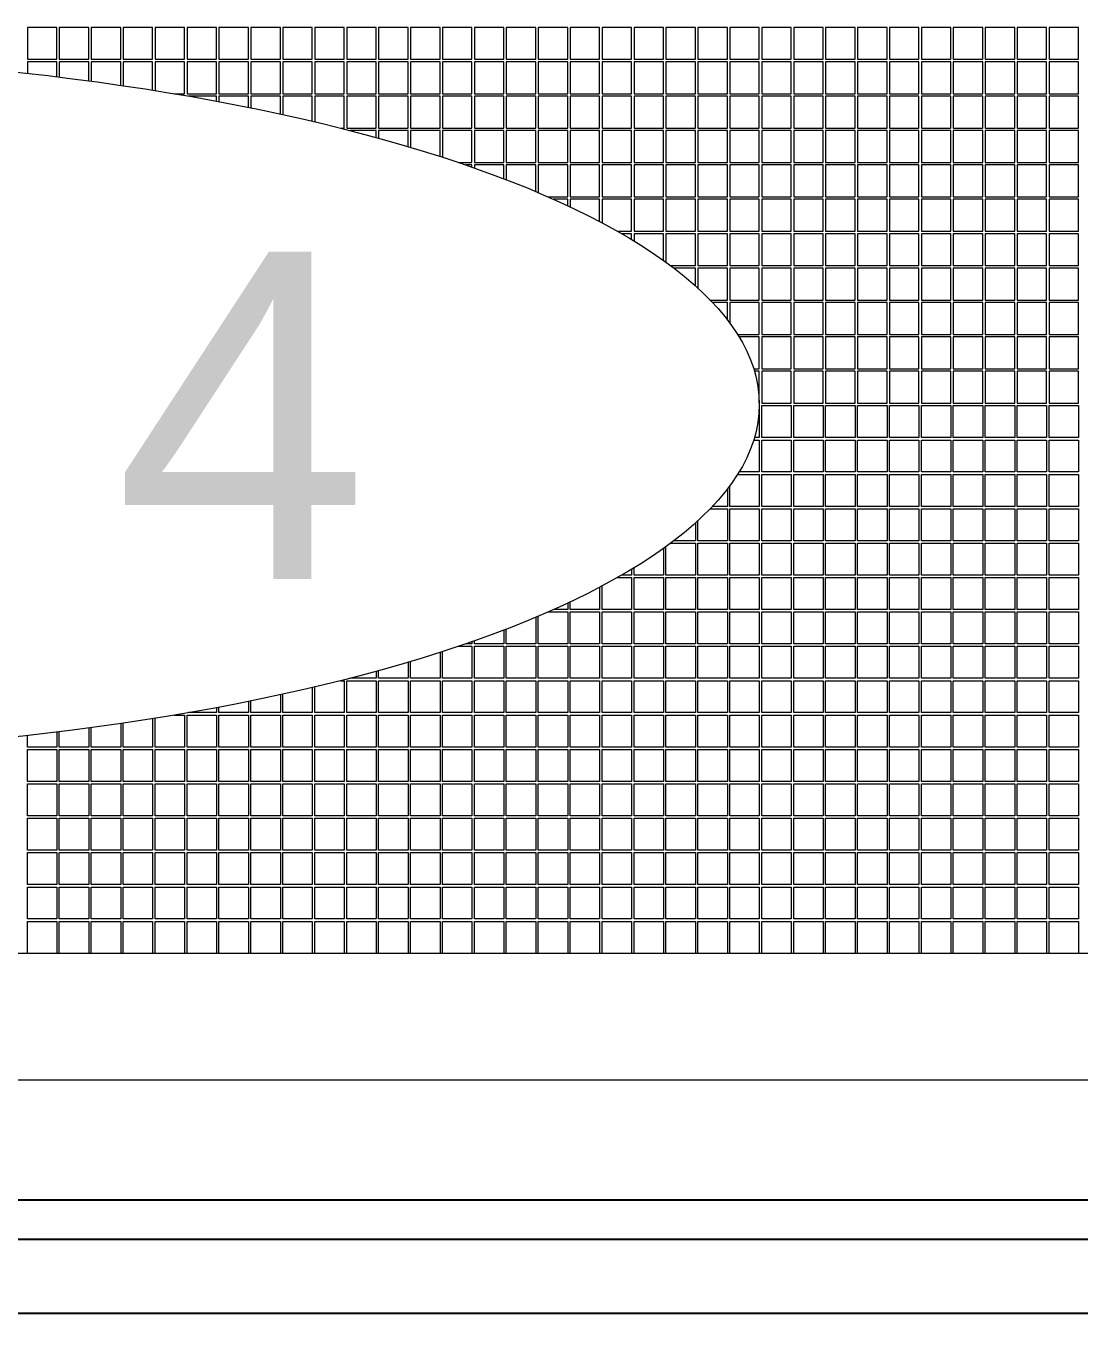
# Model space of a CAD drawing. Extents: x 365 to 1637, y -92 to 444.
# Drawn here: x 1138.94 to 1160.39, y 11.66 to 38.3 of the extents above; entities that cross this region are included whole.
import ezdxf

# ---------------------------------------------------------------- set-up
doc = ezdxf.new("R2010")
doc.units = 0
for name, color, linetype, lineweight in [('-Dim_mm', 5, 'CONTINUOUS', 13), ('-Text', 7, 'CONTINUOUS', 9), ('AA Detail', 6, 'CONTINUOUS', 20), ('ACTIVE_AREA', 6, 'CONTINUOUS', 0), ('BEZEL', 7, 'CONTINUOUS', 18), ('VIEW_AREA', 44, 'CONTINUOUS', 20)]:
    doc.layers.add(name, color=color, linetype=linetype, lineweight=lineweight)
doc.layers.add('BZL', color=7, linetype='CONTINUOUS')
doc.layers.add('PCB', color=94, linetype='CONTINUOUS')
doc.styles.add('STYLE1', font='arial.ttf')
doc.dimstyles.new('10x LO_mm', dxfattribs={"dimtxt": 2.6666, "dimasz": 2, "dimexe": 0.5, "dimexo": 0.5, "dimgap": 0.5, "dimtad": 1, "dimlfac": 0.1, "dimzin": 4, "dimdsep": 46, "dimtxsty": 'STYLE1', "dimcen": -2.5, "dimclrd": 256, "dimclre": 256, "dimclrt": 256, "dimadec": 0, "dimazin": 0, "dimtp": 0.5, "dimtm": 0.5, "dimtfac": 1, "dimtmove": 0, "dimatfit": 1, "dimfxl": 0, "dimtolj": 1, "dimtzin": 0, "dimlwd": -1, "dimlwe": -1, "dimarcsym": 0})

# ---------------------------------------------------------------- blocks, each defined once
blk = doc.blocks.new('va')
at = {"layer": 'VIEW_AREA'}
blk.add_line((453.829, 149.403), (534.779, 149.403), dxfattribs=at)
blk = doc.blocks.new('bezel')
at = {"layer": 'BZL'}
for p, q in [((535.804, 146.953), (452.804, 146.953)), ((535.804, 146.153), (452.804, 146.153)), ((445.829, 144.653), (542.779, 144.653))]:
    blk.add_line(p, q, dxfattribs=at)

msp = doc.modelspace()

# ---------------------------------------------------------------- linework, layer by layer
at = {"layer": 'AA Detail'}
msp.add_lwpolyline([(1092.812, 41.772), (1170.762, 41.772), (1170.762, 19.422), (1092.812, 19.422)], close=True, dxfattribs=at)
at = {"layer": 'ACTIVE_AREA'}
for points in [[(1138.962, 37.622), (1139.562, 37.622), (1139.562, 38.272), (1138.962, 38.272)], [(1139.612, 37.622), (1140.212, 37.622), (1140.212, 38.272), (1139.612, 38.272)], [(1140.262, 37.622), (1140.862, 37.622), (1140.862, 38.272), (1140.262, 38.272)], [(1140.912, 37.622), (1141.512, 37.622), (1141.512, 38.272), (1140.912, 38.272)], [(1141.562, 37.622), (1142.162, 37.622), (1142.162, 38.272), (1141.562, 38.272)], [(1142.212, 37.622), (1142.812, 37.622), (1142.812, 38.272), (1142.212, 38.272)], [(1142.862, 37.622), (1143.462, 37.622), (1143.462, 38.272), (1142.862, 38.272)], [(1143.512, 37.622), (1144.112, 37.622), (1144.112, 38.272), (1143.512, 38.272)], [(1144.162, 37.622), (1144.762, 37.622), (1144.762, 38.272), (1144.162, 38.272)], [(1144.812, 37.622), (1145.412, 37.622), (1145.412, 38.272), (1144.812, 38.272)], [(1145.462, 37.622), (1146.062, 37.622), (1146.062, 38.272), (1145.462, 38.272)], [(1146.112, 37.622), (1146.712, 37.622), (1146.712, 38.272), (1146.112, 38.272)], [(1146.762, 37.622), (1147.362, 37.622), (1147.362, 38.272), (1146.762, 38.272)], [(1147.412, 37.622), (1148.012, 37.622), (1148.012, 38.272), (1147.412, 38.272)], [(1148.062, 37.622), (1148.662, 37.622), (1148.662, 38.272), (1148.062, 38.272)], [(1148.712, 37.622), (1149.312, 37.622), (1149.312, 38.272), (1148.712, 38.272)], [(1149.362, 37.622), (1149.962, 37.622), (1149.962, 38.272), (1149.362, 38.272)], [(1150.012, 37.622), (1150.612, 37.622), (1150.612, 38.272), (1150.012, 38.272)], [(1150.662, 37.622), (1151.262, 37.622), (1151.262, 38.272), (1150.662, 38.272)], [(1151.312, 37.622), (1151.912, 37.622), (1151.912, 38.272), (1151.312, 38.272)], [(1151.962, 37.622), (1152.562, 37.622), (1152.562, 38.272), (1151.962, 38.272)], [(1152.612, 37.622), (1153.212, 37.622), (1153.212, 38.272), (1152.612, 38.272)], [(1153.262, 37.622), (1153.862, 37.622), (1153.862, 38.272), (1153.262, 38.272)], [(1153.912, 37.622), (1154.512, 37.622), (1154.512, 38.272), (1153.912, 38.272)], [(1154.562, 37.622), (1155.162, 37.622), (1155.162, 38.272), (1154.562, 38.272)], [(1155.212, 37.622), (1155.812, 37.622), (1155.812, 38.272), (1155.212, 38.272)], [(1155.862, 37.622), (1156.462, 37.622), (1156.462, 38.272), (1155.862, 38.272)], [(1156.512, 37.622), (1157.112, 37.622), (1157.112, 38.272), (1156.512, 38.272)], [(1157.162, 37.622), (1157.762, 37.622), (1157.762, 38.272), (1157.162, 38.272)], [(1157.812, 37.622), (1158.412, 37.622), (1158.412, 38.272), (1157.812, 38.272)], [(1158.462, 37.622), (1159.062, 37.622), (1159.062, 38.272), (1158.462, 38.272)], [(1159.112, 37.622), (1159.712, 37.622), (1159.712, 38.272), (1159.112, 38.272)], [(1159.762, 37.622), (1160.362, 37.622), (1160.362, 38.272), (1159.762, 38.272)], [(1142.212, 36.922), (1142.812, 36.922), (1142.812, 37.572), (1142.212, 37.572)], [(1142.862, 36.922), (1143.462, 36.922), (1143.462, 37.572), (1142.862, 37.572)], [(1143.512, 36.922), (1144.112, 36.922), (1144.112, 37.572), (1143.512, 37.572)], [(1144.162, 36.922), (1144.762, 36.922), (1144.762, 37.572), (1144.162, 37.572)], [(1144.812, 36.922), (1145.412, 36.922), (1145.412, 37.572), (1144.812, 37.572)], [(1145.462, 36.922), (1146.062, 36.922), (1146.062, 37.572), (1145.462, 37.572)], [(1146.112, 36.922), (1146.712, 36.922), (1146.712, 37.572), (1146.112, 37.572)], [(1146.762, 36.922), (1147.362, 36.922), (1147.362, 37.572), (1146.762, 37.572)], [(1147.412, 36.922), (1148.012, 36.922), (1148.012, 37.572), (1147.412, 37.572)], [(1148.062, 36.922), (1148.662, 36.922), (1148.662, 37.572), (1148.062, 37.572)], [(1148.712, 36.922), (1149.312, 36.922), (1149.312, 37.572), (1148.712, 37.572)], [(1149.362, 36.922), (1149.962, 36.922), (1149.962, 37.572), (1149.362, 37.572)], [(1150.012, 36.922), (1150.612, 36.922), (1150.612, 37.572), (1150.012, 37.572)], [(1150.662, 36.922), (1151.262, 36.922), (1151.262, 37.572), (1150.662, 37.572)], [(1151.312, 36.922), (1151.912, 36.922), (1151.912, 37.572), (1151.312, 37.572)], [(1151.962, 36.922), (1152.562, 36.922), (1152.562, 37.572), (1151.962, 37.572)], [(1152.612, 36.922), (1153.212, 36.922), (1153.212, 37.572), (1152.612, 37.572)], [(1153.262, 36.922), (1153.862, 36.922), (1153.862, 37.572), (1153.262, 37.572)], [(1153.912, 36.922), (1154.512, 36.922), (1154.512, 37.572), (1153.912, 37.572)], [(1154.562, 36.922), (1155.162, 36.922), (1155.162, 37.572), (1154.562, 37.572)], [(1155.212, 36.922), (1155.812, 36.922), (1155.812, 37.572), (1155.212, 37.572)], [(1155.862, 36.922), (1156.462, 36.922), (1156.462, 37.572), (1155.862, 37.572)], [(1156.512, 36.922), (1157.112, 36.922), (1157.112, 37.572), (1156.512, 37.572)], [(1157.162, 36.922), (1157.762, 36.922), (1157.762, 37.572), (1157.162, 37.572)], [(1157.812, 36.922), (1158.412, 36.922), (1158.412, 37.572), (1157.812, 37.572)], [(1158.462, 36.922), (1159.062, 36.922), (1159.062, 37.572), (1158.462, 37.572)], [(1159.112, 36.922), (1159.712, 36.922), (1159.712, 37.572), (1159.112, 37.572)], [(1159.762, 36.922), (1160.362, 36.922), (1160.362, 37.572), (1159.762, 37.572)], [(1145.462, 36.222), (1146.062, 36.222), (1146.062, 36.872), (1145.462, 36.872)], [(1146.112, 36.222), (1146.712, 36.222), (1146.712, 36.872), (1146.112, 36.872)], [(1146.762, 36.222), (1147.362, 36.222), (1147.362, 36.872), (1146.762, 36.872)], [(1147.412, 36.222), (1148.012, 36.222), (1148.012, 36.872), (1147.412, 36.872)], [(1148.062, 36.222), (1148.662, 36.222), (1148.662, 36.872), (1148.062, 36.872)], [(1148.712, 36.222), (1149.312, 36.222), (1149.312, 36.872), (1148.712, 36.872)], [(1149.362, 36.222), (1149.962, 36.222), (1149.962, 36.872), (1149.362, 36.872)], [(1150.012, 36.222), (1150.612, 36.222), (1150.612, 36.872), (1150.012, 36.872)], [(1150.662, 36.222), (1151.262, 36.222), (1151.262, 36.872), (1150.662, 36.872)], [(1151.312, 36.222), (1151.912, 36.222), (1151.912, 36.872), (1151.312, 36.872)], [(1151.962, 36.222), (1152.562, 36.222), (1152.562, 36.872), (1151.962, 36.872)], [(1152.612, 36.222), (1153.212, 36.222), (1153.212, 36.872), (1152.612, 36.872)], [(1153.262, 36.222), (1153.862, 36.222), (1153.862, 36.872), (1153.262, 36.872)], [(1153.912, 36.222), (1154.512, 36.222), (1154.512, 36.872), (1153.912, 36.872)], [(1154.562, 36.222), (1155.162, 36.222), (1155.162, 36.872), (1154.562, 36.872)], [(1155.212, 36.222), (1155.812, 36.222), (1155.812, 36.872), (1155.212, 36.872)], [(1155.862, 36.222), (1156.462, 36.222), (1156.462, 36.872), (1155.862, 36.872)], [(1156.512, 36.222), (1157.112, 36.222), (1157.112, 36.872), (1156.512, 36.872)], [(1157.162, 36.222), (1157.762, 36.222), (1157.762, 36.872), (1157.162, 36.872)], [(1157.812, 36.222), (1158.412, 36.222), (1158.412, 36.872), (1157.812, 36.872)], [(1158.462, 36.222), (1159.062, 36.222), (1159.062, 36.872), (1158.462, 36.872)], [(1159.112, 36.222), (1159.712, 36.222), (1159.712, 36.872), (1159.112, 36.872)], [(1159.762, 36.222), (1160.362, 36.222), (1160.362, 36.872), (1159.762, 36.872)], [(1148.062, 35.522), (1148.662, 35.522), (1148.662, 36.172), (1148.062, 36.172)], [(1148.712, 35.522), (1149.312, 35.522), (1149.312, 36.172), (1148.712, 36.172)], [(1149.362, 35.522), (1149.962, 35.522), (1149.962, 36.172), (1149.362, 36.172)], [(1150.012, 35.522), (1150.612, 35.522), (1150.612, 36.172), (1150.012, 36.172)], [(1150.662, 35.522), (1151.262, 35.522), (1151.262, 36.172), (1150.662, 36.172)], [(1151.312, 35.522), (1151.912, 35.522), (1151.912, 36.172), (1151.312, 36.172)], [(1151.962, 35.522), (1152.562, 35.522), (1152.562, 36.172), (1151.962, 36.172)], [(1152.612, 35.522), (1153.212, 35.522), (1153.212, 36.172), (1152.612, 36.172)], [(1153.262, 35.522), (1153.862, 35.522), (1153.862, 36.172), (1153.262, 36.172)], [(1153.912, 35.522), (1154.512, 35.522), (1154.512, 36.172), (1153.912, 36.172)], [(1154.562, 35.522), (1155.162, 35.522), (1155.162, 36.172), (1154.562, 36.172)], [(1155.212, 35.522), (1155.812, 35.522), (1155.812, 36.172), (1155.212, 36.172)], [(1155.862, 35.522), (1156.462, 35.522), (1156.462, 36.172), (1155.862, 36.172)], [(1156.512, 35.522), (1157.112, 35.522), (1157.112, 36.172), (1156.512, 36.172)], [(1157.162, 35.522), (1157.762, 35.522), (1157.762, 36.172), (1157.162, 36.172)], [(1157.812, 35.522), (1158.412, 35.522), (1158.412, 36.172), (1157.812, 36.172)], [(1158.462, 35.522), (1159.062, 35.522), (1159.062, 36.172), (1158.462, 36.172)], [(1159.112, 35.522), (1159.712, 35.522), (1159.712, 36.172), (1159.112, 36.172)], [(1159.762, 35.522), (1160.362, 35.522), (1160.362, 36.172), (1159.762, 36.172)], [(1150.012, 34.822), (1150.612, 34.822), (1150.612, 35.472), (1150.012, 35.472)], [(1150.662, 34.822), (1151.262, 34.822), (1151.262, 35.472), (1150.662, 35.472)], [(1151.312, 34.822), (1151.912, 34.822), (1151.912, 35.472), (1151.312, 35.472)], [(1151.962, 34.822), (1152.562, 34.822), (1152.562, 35.472), (1151.962, 35.472)], [(1152.612, 34.822), (1153.212, 34.822), (1153.212, 35.472), (1152.612, 35.472)], [(1153.262, 34.822), (1153.862, 34.822), (1153.862, 35.472), (1153.262, 35.472)], [(1153.912, 34.822), (1154.512, 34.822), (1154.512, 35.472), (1153.912, 35.472)], [(1154.562, 34.822), (1155.162, 34.822), (1155.162, 35.472), (1154.562, 35.472)], [(1155.212, 34.822), (1155.812, 34.822), (1155.812, 35.472), (1155.212, 35.472)], [(1155.862, 34.822), (1156.462, 34.822), (1156.462, 35.472), (1155.862, 35.472)], [(1156.512, 34.822), (1157.112, 34.822), (1157.112, 35.472), (1156.512, 35.472)], [(1157.162, 34.822), (1157.762, 34.822), (1157.762, 35.472), (1157.162, 35.472)], [(1157.812, 34.822), (1158.412, 34.822), (1158.412, 35.472), (1157.812, 35.472)], [(1158.462, 34.822), (1159.062, 34.822), (1159.062, 35.472), (1158.462, 35.472)], [(1159.112, 34.822), (1159.712, 34.822), (1159.712, 35.472), (1159.112, 35.472)], [(1159.762, 34.822), (1160.362, 34.822), (1160.362, 35.472), (1159.762, 35.472)], [(1151.312, 34.122), (1151.912, 34.122), (1151.912, 34.772), (1151.312, 34.772)], [(1151.962, 34.122), (1152.562, 34.122), (1152.562, 34.772), (1151.962, 34.772)], [(1152.612, 34.122), (1153.212, 34.122), (1153.212, 34.772), (1152.612, 34.772)], [(1153.262, 34.122), (1153.862, 34.122), (1153.862, 34.772), (1153.262, 34.772)], [(1153.912, 34.122), (1154.512, 34.122), (1154.512, 34.772), (1153.912, 34.772)], [(1154.562, 34.122), (1155.162, 34.122), (1155.162, 34.772), (1154.562, 34.772)], [(1155.212, 34.122), (1155.812, 34.122), (1155.812, 34.772), (1155.212, 34.772)], [(1155.862, 34.122), (1156.462, 34.122), (1156.462, 34.772), (1155.862, 34.772)], [(1156.512, 34.122), (1157.112, 34.122), (1157.112, 34.772), (1156.512, 34.772)], [(1157.162, 34.122), (1157.762, 34.122), (1157.762, 34.772), (1157.162, 34.772)], [(1157.812, 34.122), (1158.412, 34.122), (1158.412, 34.772), (1157.812, 34.772)], [(1158.462, 34.122), (1159.062, 34.122), (1159.062, 34.772), (1158.462, 34.772)], [(1159.112, 34.122), (1159.712, 34.122), (1159.712, 34.772), (1159.112, 34.772)], [(1159.762, 34.122), (1160.362, 34.122), (1160.362, 34.772), (1159.762, 34.772)], [(1152.612, 33.422), (1153.212, 33.422), (1153.212, 34.072), (1152.612, 34.072)], [(1153.262, 33.422), (1153.862, 33.422), (1153.862, 34.072), (1153.262, 34.072)], [(1153.912, 33.422), (1154.512, 33.422), (1154.512, 34.072), (1153.912, 34.072)], [(1154.562, 33.422), (1155.162, 33.422), (1155.162, 34.072), (1154.562, 34.072)], [(1155.212, 33.422), (1155.812, 33.422), (1155.812, 34.072), (1155.212, 34.072)], [(1155.862, 33.422), (1156.462, 33.422), (1156.462, 34.072), (1155.862, 34.072)], [(1156.512, 33.422), (1157.112, 33.422), (1157.112, 34.072), (1156.512, 34.072)], [(1157.162, 33.422), (1157.762, 33.422), (1157.762, 34.072), (1157.162, 34.072)], [(1157.812, 33.422), (1158.412, 33.422), (1158.412, 34.072), (1157.812, 34.072)], [(1158.462, 33.422), (1159.062, 33.422), (1159.062, 34.072), (1158.462, 34.072)], [(1159.112, 33.422), (1159.712, 33.422), (1159.712, 34.072), (1159.112, 34.072)], [(1159.762, 33.422), (1160.362, 33.422), (1160.362, 34.072), (1159.762, 34.072)], [(1153.262, 32.722), (1153.862, 32.722), (1153.862, 33.372), (1153.262, 33.372)], [(1153.912, 32.722), (1154.512, 32.722), (1154.512, 33.372), (1153.912, 33.372)], [(1154.562, 32.722), (1155.162, 32.722), (1155.162, 33.372), (1154.562, 33.372)], [(1155.212, 32.722), (1155.812, 32.722), (1155.812, 33.372), (1155.212, 33.372)], [(1155.862, 32.722), (1156.462, 32.722), (1156.462, 33.372), (1155.862, 33.372)], [(1156.512, 32.722), (1157.112, 32.722), (1157.112, 33.372), (1156.512, 33.372)], [(1157.162, 32.722), (1157.762, 32.722), (1157.762, 33.372), (1157.162, 33.372)], [(1157.812, 32.722), (1158.412, 32.722), (1158.412, 33.372), (1157.812, 33.372)], [(1158.462, 32.722), (1159.062, 32.722), (1159.062, 33.372), (1158.462, 33.372)], [(1159.112, 32.722), (1159.712, 32.722), (1159.712, 33.372), (1159.112, 33.372)], [(1159.762, 32.722), (1160.362, 32.722), (1160.362, 33.372), (1159.762, 33.372)], [(1153.912, 32.022), (1154.512, 32.022), (1154.512, 32.672), (1153.912, 32.672)], [(1154.562, 32.022), (1155.162, 32.022), (1155.162, 32.672), (1154.562, 32.672)], [(1155.212, 32.022), (1155.812, 32.022), (1155.812, 32.672), (1155.212, 32.672)], [(1155.862, 32.022), (1156.462, 32.022), (1156.462, 32.672), (1155.862, 32.672)], [(1156.512, 32.022), (1157.112, 32.022), (1157.112, 32.672), (1156.512, 32.672)], [(1157.162, 32.022), (1157.762, 32.022), (1157.762, 32.672), (1157.162, 32.672)], [(1157.812, 32.022), (1158.412, 32.022), (1158.412, 32.672), (1157.812, 32.672)], [(1158.462, 32.022), (1159.062, 32.022), (1159.062, 32.672), (1158.462, 32.672)], [(1159.112, 32.022), (1159.712, 32.022), (1159.712, 32.672), (1159.112, 32.672)], [(1159.762, 32.022), (1160.362, 32.022), (1160.362, 32.672), (1159.762, 32.672)], [(1153.912, 31.322), (1154.512, 31.322), (1154.512, 31.972), (1153.912, 31.972)], [(1154.562, 31.322), (1155.162, 31.322), (1155.162, 31.972), (1154.562, 31.972)], [(1155.212, 31.322), (1155.812, 31.322), (1155.812, 31.972), (1155.212, 31.972)], [(1155.862, 31.322), (1156.462, 31.322), (1156.462, 31.972), (1155.862, 31.972)], [(1156.512, 31.322), (1157.112, 31.322), (1157.112, 31.972), (1156.512, 31.972)], [(1157.162, 31.322), (1157.762, 31.322), (1157.762, 31.972), (1157.162, 31.972)], [(1157.812, 31.322), (1158.412, 31.322), (1158.412, 31.972), (1157.812, 31.972)], [(1158.462, 31.322), (1159.062, 31.322), (1159.062, 31.972), (1158.462, 31.972)], [(1159.112, 31.322), (1159.712, 31.322), (1159.712, 31.972), (1159.112, 31.972)], [(1159.762, 31.322), (1160.362, 31.322), (1160.362, 31.972), (1159.762, 31.972)], [(1153.912, 30.622), (1154.512, 30.622), (1154.512, 31.272), (1153.912, 31.272)], [(1154.562, 30.622), (1155.162, 30.622), (1155.162, 31.272), (1154.562, 31.272)], [(1155.212, 30.622), (1155.812, 30.622), (1155.812, 31.272), (1155.212, 31.272)], [(1155.862, 30.622), (1156.462, 30.622), (1156.462, 31.272), (1155.862, 31.272)], [(1156.512, 30.622), (1157.112, 30.622), (1157.112, 31.272), (1156.512, 31.272)], [(1157.162, 30.622), (1157.762, 30.622), (1157.762, 31.272), (1157.162, 31.272)], [(1157.812, 30.622), (1158.412, 30.622), (1158.412, 31.272), (1157.812, 31.272)], [(1158.462, 30.622), (1159.062, 30.622), (1159.062, 31.272), (1158.462, 31.272)], [(1159.112, 30.622), (1159.712, 30.622), (1159.712, 31.272), (1159.112, 31.272)], [(1159.762, 30.622), (1160.362, 30.622), (1160.362, 31.272), (1159.762, 31.272)], [(1153.912, 30.572), (1154.512, 30.572), (1154.512, 29.922), (1153.912, 29.922)], [(1154.562, 30.572), (1155.162, 30.572), (1155.162, 29.922), (1154.562, 29.922)], [(1155.212, 30.572), (1155.812, 30.572), (1155.812, 29.922), (1155.212, 29.922)], [(1155.862, 30.572), (1156.462, 30.572), (1156.462, 29.922), (1155.862, 29.922)], [(1156.512, 30.572), (1157.112, 30.572), (1157.112, 29.922), (1156.512, 29.922)], [(1157.162, 30.572), (1157.762, 30.572), (1157.762, 29.922), (1157.162, 29.922)], [(1157.812, 30.572), (1158.412, 30.572), (1158.412, 29.922), (1157.812, 29.922)], [(1158.462, 30.572), (1159.062, 30.572), (1159.062, 29.922), (1158.462, 29.922)], [(1159.112, 30.572), (1159.712, 30.572), (1159.712, 29.922), (1159.112, 29.922)], [(1159.762, 30.572), (1160.362, 30.572), (1160.362, 29.922), (1159.762, 29.922)], [(1153.912, 29.872), (1154.512, 29.872), (1154.512, 29.222), (1153.912, 29.222)], [(1154.562, 29.872), (1155.162, 29.872), (1155.162, 29.222), (1154.562, 29.222)], [(1155.212, 29.872), (1155.812, 29.872), (1155.812, 29.222), (1155.212, 29.222)], [(1155.862, 29.872), (1156.462, 29.872), (1156.462, 29.222), (1155.862, 29.222)], [(1156.512, 29.872), (1157.112, 29.872), (1157.112, 29.222), (1156.512, 29.222)], [(1157.162, 29.872), (1157.762, 29.872), (1157.762, 29.222), (1157.162, 29.222)], [(1157.812, 29.872), (1158.412, 29.872), (1158.412, 29.222), (1157.812, 29.222)], [(1158.462, 29.872), (1159.062, 29.872), (1159.062, 29.222), (1158.462, 29.222)], [(1159.112, 29.872), (1159.712, 29.872), (1159.712, 29.222), (1159.112, 29.222)], [(1159.762, 29.872), (1160.362, 29.872), (1160.362, 29.222), (1159.762, 29.222)], [(1153.912, 29.172), (1154.512, 29.172), (1154.512, 28.522), (1153.912, 28.522)], [(1154.562, 29.172), (1155.162, 29.172), (1155.162, 28.522), (1154.562, 28.522)], [(1155.212, 29.172), (1155.812, 29.172), (1155.812, 28.522), (1155.212, 28.522)], [(1155.862, 29.172), (1156.462, 29.172), (1156.462, 28.522), (1155.862, 28.522)], [(1156.512, 29.172), (1157.112, 29.172), (1157.112, 28.522), (1156.512, 28.522)], [(1157.162, 29.172), (1157.762, 29.172), (1157.762, 28.522), (1157.162, 28.522)], [(1157.812, 29.172), (1158.412, 29.172), (1158.412, 28.522), (1157.812, 28.522)], [(1158.462, 29.172), (1159.062, 29.172), (1159.062, 28.522), (1158.462, 28.522)], [(1159.112, 29.172), (1159.712, 29.172), (1159.712, 28.522), (1159.112, 28.522)], [(1159.762, 29.172), (1160.362, 29.172), (1160.362, 28.522), (1159.762, 28.522)], [(1153.262, 28.472), (1153.862, 28.472), (1153.862, 27.822), (1153.262, 27.822)], [(1153.912, 28.472), (1154.512, 28.472), (1154.512, 27.822), (1153.912, 27.822)], [(1154.562, 28.472), (1155.162, 28.472), (1155.162, 27.822), (1154.562, 27.822)], [(1155.212, 28.472), (1155.812, 28.472), (1155.812, 27.822), (1155.212, 27.822)], [(1155.862, 28.472), (1156.462, 28.472), (1156.462, 27.822), (1155.862, 27.822)], [(1156.512, 28.472), (1157.112, 28.472), (1157.112, 27.822), (1156.512, 27.822)], [(1157.162, 28.472), (1157.762, 28.472), (1157.762, 27.822), (1157.162, 27.822)], [(1157.812, 28.472), (1158.412, 28.472), (1158.412, 27.822), (1157.812, 27.822)], [(1158.462, 28.472), (1159.062, 28.472), (1159.062, 27.822), (1158.462, 27.822)], [(1159.112, 28.472), (1159.712, 28.472), (1159.712, 27.822), (1159.112, 27.822)], [(1159.762, 28.472), (1160.362, 28.472), (1160.362, 27.822), (1159.762, 27.822)], [(1152.612, 27.772), (1153.212, 27.772), (1153.212, 27.122), (1152.612, 27.122)], [(1153.262, 27.772), (1153.862, 27.772), (1153.862, 27.122), (1153.262, 27.122)], [(1153.912, 27.772), (1154.512, 27.772), (1154.512, 27.122), (1153.912, 27.122)], [(1154.562, 27.772), (1155.162, 27.772), (1155.162, 27.122), (1154.562, 27.122)], [(1155.212, 27.772), (1155.812, 27.772), (1155.812, 27.122), (1155.212, 27.122)], [(1155.862, 27.772), (1156.462, 27.772), (1156.462, 27.122), (1155.862, 27.122)], [(1156.512, 27.772), (1157.112, 27.772), (1157.112, 27.122), (1156.512, 27.122)], [(1157.162, 27.772), (1157.762, 27.772), (1157.762, 27.122), (1157.162, 27.122)], [(1157.812, 27.772), (1158.412, 27.772), (1158.412, 27.122), (1157.812, 27.122)], [(1158.462, 27.772), (1159.062, 27.772), (1159.062, 27.122), (1158.462, 27.122)], [(1159.112, 27.772), (1159.712, 27.772), (1159.712, 27.122), (1159.112, 27.122)], [(1159.762, 27.772), (1160.362, 27.772), (1160.362, 27.122), (1159.762, 27.122)], [(1151.312, 27.072), (1151.912, 27.072), (1151.912, 26.422), (1151.312, 26.422)], [(1151.962, 27.072), (1152.562, 27.072), (1152.562, 26.422), (1151.962, 26.422)], [(1152.612, 27.072), (1153.212, 27.072), (1153.212, 26.422), (1152.612, 26.422)], [(1153.262, 27.072), (1153.862, 27.072), (1153.862, 26.422), (1153.262, 26.422)], [(1153.912, 27.072), (1154.512, 27.072), (1154.512, 26.422), (1153.912, 26.422)], [(1154.562, 27.072), (1155.162, 27.072), (1155.162, 26.422), (1154.562, 26.422)], [(1155.212, 27.072), (1155.812, 27.072), (1155.812, 26.422), (1155.212, 26.422)], [(1155.862, 27.072), (1156.462, 27.072), (1156.462, 26.422), (1155.862, 26.422)], [(1156.512, 27.072), (1157.112, 27.072), (1157.112, 26.422), (1156.512, 26.422)], [(1157.162, 27.072), (1157.762, 27.072), (1157.762, 26.422), (1157.162, 26.422)], [(1157.812, 27.072), (1158.412, 27.072), (1158.412, 26.422), (1157.812, 26.422)], [(1158.462, 27.072), (1159.062, 27.072), (1159.062, 26.422), (1158.462, 26.422)], [(1159.112, 27.072), (1159.712, 27.072), (1159.712, 26.422), (1159.112, 26.422)], [(1159.762, 27.072), (1160.362, 27.072), (1160.362, 26.422), (1159.762, 26.422)], [(1150.012, 26.372), (1150.612, 26.372), (1150.612, 25.722), (1150.012, 25.722)], [(1150.662, 26.372), (1151.262, 26.372), (1151.262, 25.722), (1150.662, 25.722)], [(1151.312, 26.372), (1151.912, 26.372), (1151.912, 25.722), (1151.312, 25.722)], [(1151.962, 26.372), (1152.562, 26.372), (1152.562, 25.722), (1151.962, 25.722)], [(1152.612, 26.372), (1153.212, 26.372), (1153.212, 25.722), (1152.612, 25.722)], [(1153.262, 26.372), (1153.862, 26.372), (1153.862, 25.722), (1153.262, 25.722)], [(1153.912, 26.372), (1154.512, 26.372), (1154.512, 25.722), (1153.912, 25.722)], [(1154.562, 26.372), (1155.162, 26.372), (1155.162, 25.722), (1154.562, 25.722)], [(1155.212, 26.372), (1155.812, 26.372), (1155.812, 25.722), (1155.212, 25.722)], [(1155.862, 26.372), (1156.462, 26.372), (1156.462, 25.722), (1155.862, 25.722)], [(1156.512, 26.372), (1157.112, 26.372), (1157.112, 25.722), (1156.512, 25.722)], [(1157.162, 26.372), (1157.762, 26.372), (1157.762, 25.722), (1157.162, 25.722)], [(1157.812, 26.372), (1158.412, 26.372), (1158.412, 25.722), (1157.812, 25.722)], [(1158.462, 26.372), (1159.062, 26.372), (1159.062, 25.722), (1158.462, 25.722)], [(1159.112, 26.372), (1159.712, 26.372), (1159.712, 25.722), (1159.112, 25.722)], [(1159.762, 26.372), (1160.362, 26.372), (1160.362, 25.722), (1159.762, 25.722)], [(1148.062, 25.672), (1148.662, 25.672), (1148.662, 25.022), (1148.062, 25.022)], [(1148.712, 25.672), (1149.312, 25.672), (1149.312, 25.022), (1148.712, 25.022)], [(1149.362, 25.672), (1149.962, 25.672), (1149.962, 25.022), (1149.362, 25.022)], [(1150.012, 25.672), (1150.612, 25.672), (1150.612, 25.022), (1150.012, 25.022)], [(1150.662, 25.672), (1151.262, 25.672), (1151.262, 25.022), (1150.662, 25.022)], [(1151.312, 25.672), (1151.912, 25.672), (1151.912, 25.022), (1151.312, 25.022)], [(1151.962, 25.672), (1152.562, 25.672), (1152.562, 25.022), (1151.962, 25.022)], [(1152.612, 25.672), (1153.212, 25.672), (1153.212, 25.022), (1152.612, 25.022)], [(1153.262, 25.672), (1153.862, 25.672), (1153.862, 25.022), (1153.262, 25.022)], [(1153.912, 25.672), (1154.512, 25.672), (1154.512, 25.022), (1153.912, 25.022)], [(1154.562, 25.672), (1155.162, 25.672), (1155.162, 25.022), (1154.562, 25.022)], [(1155.212, 25.672), (1155.812, 25.672), (1155.812, 25.022), (1155.212, 25.022)], [(1155.862, 25.672), (1156.462, 25.672), (1156.462, 25.022), (1155.862, 25.022)], [(1156.512, 25.672), (1157.112, 25.672), (1157.112, 25.022), (1156.512, 25.022)], [(1157.162, 25.672), (1157.762, 25.672), (1157.762, 25.022), (1157.162, 25.022)], [(1157.812, 25.672), (1158.412, 25.672), (1158.412, 25.022), (1157.812, 25.022)], [(1158.462, 25.672), (1159.062, 25.672), (1159.062, 25.022), (1158.462, 25.022)], [(1159.112, 25.672), (1159.712, 25.672), (1159.712, 25.022), (1159.112, 25.022)], [(1159.762, 25.672), (1160.362, 25.672), (1160.362, 25.022), (1159.762, 25.022)], [(1145.462, 24.972), (1146.062, 24.972), (1146.062, 24.322), (1145.462, 24.322)], [(1146.112, 24.972), (1146.712, 24.972), (1146.712, 24.322), (1146.112, 24.322)], [(1146.762, 24.972), (1147.362, 24.972), (1147.362, 24.322), (1146.762, 24.322)], [(1147.412, 24.972), (1148.012, 24.972), (1148.012, 24.322), (1147.412, 24.322)], [(1148.062, 24.972), (1148.662, 24.972), (1148.662, 24.322), (1148.062, 24.322)], [(1148.712, 24.972), (1149.312, 24.972), (1149.312, 24.322), (1148.712, 24.322)], [(1149.362, 24.972), (1149.962, 24.972), (1149.962, 24.322), (1149.362, 24.322)], [(1150.012, 24.972), (1150.612, 24.972), (1150.612, 24.322), (1150.012, 24.322)], [(1150.662, 24.972), (1151.262, 24.972), (1151.262, 24.322), (1150.662, 24.322)], [(1151.312, 24.972), (1151.912, 24.972), (1151.912, 24.322), (1151.312, 24.322)], [(1151.962, 24.972), (1152.562, 24.972), (1152.562, 24.322), (1151.962, 24.322)], [(1152.612, 24.972), (1153.212, 24.972), (1153.212, 24.322), (1152.612, 24.322)], [(1153.262, 24.972), (1153.862, 24.972), (1153.862, 24.322), (1153.262, 24.322)], [(1153.912, 24.972), (1154.512, 24.972), (1154.512, 24.322), (1153.912, 24.322)], [(1154.562, 24.972), (1155.162, 24.972), (1155.162, 24.322), (1154.562, 24.322)], [(1155.212, 24.972), (1155.812, 24.972), (1155.812, 24.322), (1155.212, 24.322)], [(1155.862, 24.972), (1156.462, 24.972), (1156.462, 24.322), (1155.862, 24.322)], [(1156.512, 24.972), (1157.112, 24.972), (1157.112, 24.322), (1156.512, 24.322)], [(1157.162, 24.972), (1157.762, 24.972), (1157.762, 24.322), (1157.162, 24.322)], [(1157.812, 24.972), (1158.412, 24.972), (1158.412, 24.322), (1157.812, 24.322)], [(1158.462, 24.972), (1159.062, 24.972), (1159.062, 24.322), (1158.462, 24.322)], [(1159.112, 24.972), (1159.712, 24.972), (1159.712, 24.322), (1159.112, 24.322)], [(1159.762, 24.972), (1160.362, 24.972), (1160.362, 24.322), (1159.762, 24.322)], [(1142.212, 24.272), (1142.812, 24.272), (1142.812, 23.622), (1142.212, 23.622)], [(1142.862, 24.272), (1143.462, 24.272), (1143.462, 23.622), (1142.862, 23.622)], [(1143.512, 24.272), (1144.112, 24.272), (1144.112, 23.622), (1143.512, 23.622)], [(1144.162, 24.272), (1144.762, 24.272), (1144.762, 23.622), (1144.162, 23.622)], [(1144.812, 24.272), (1145.412, 24.272), (1145.412, 23.622), (1144.812, 23.622)], [(1145.462, 24.272), (1146.062, 24.272), (1146.062, 23.622), (1145.462, 23.622)], [(1146.112, 24.272), (1146.712, 24.272), (1146.712, 23.622), (1146.112, 23.622)], [(1146.762, 24.272), (1147.362, 24.272), (1147.362, 23.622), (1146.762, 23.622)], [(1147.412, 24.272), (1148.012, 24.272), (1148.012, 23.622), (1147.412, 23.622)], [(1148.062, 24.272), (1148.662, 24.272), (1148.662, 23.622), (1148.062, 23.622)], [(1148.712, 24.272), (1149.312, 24.272), (1149.312, 23.622), (1148.712, 23.622)], [(1149.362, 24.272), (1149.962, 24.272), (1149.962, 23.622), (1149.362, 23.622)], [(1150.012, 24.272), (1150.612, 24.272), (1150.612, 23.622), (1150.012, 23.622)], [(1150.662, 24.272), (1151.262, 24.272), (1151.262, 23.622), (1150.662, 23.622)], [(1151.312, 24.272), (1151.912, 24.272), (1151.912, 23.622), (1151.312, 23.622)], [(1151.962, 24.272), (1152.562, 24.272), (1152.562, 23.622), (1151.962, 23.622)], [(1152.612, 24.272), (1153.212, 24.272), (1153.212, 23.622), (1152.612, 23.622)], [(1153.262, 24.272), (1153.862, 24.272), (1153.862, 23.622), (1153.262, 23.622)], [(1153.912, 24.272), (1154.512, 24.272), (1154.512, 23.622), (1153.912, 23.622)], [(1154.562, 24.272), (1155.162, 24.272), (1155.162, 23.622), (1154.562, 23.622)], [(1155.212, 24.272), (1155.812, 24.272), (1155.812, 23.622), (1155.212, 23.622)], [(1155.862, 24.272), (1156.462, 24.272), (1156.462, 23.622), (1155.862, 23.622)], [(1156.512, 24.272), (1157.112, 24.272), (1157.112, 23.622), (1156.512, 23.622)], [(1157.162, 24.272), (1157.762, 24.272), (1157.762, 23.622), (1157.162, 23.622)], [(1157.812, 24.272), (1158.412, 24.272), (1158.412, 23.622), (1157.812, 23.622)], [(1158.462, 24.272), (1159.062, 24.272), (1159.062, 23.622), (1158.462, 23.622)], [(1159.112, 24.272), (1159.712, 24.272), (1159.712, 23.622), (1159.112, 23.622)], [(1159.762, 24.272), (1160.362, 24.272), (1160.362, 23.622), (1159.762, 23.622)], [(1138.962, 23.572), (1139.562, 23.572), (1139.562, 22.922), (1138.962, 22.922)], [(1139.612, 23.572), (1140.212, 23.572), (1140.212, 22.922), (1139.612, 22.922)], [(1140.262, 23.572), (1140.862, 23.572), (1140.862, 22.922), (1140.262, 22.922)], [(1140.912, 23.572), (1141.512, 23.572), (1141.512, 22.922), (1140.912, 22.922)], [(1141.562, 23.572), (1142.162, 23.572), (1142.162, 22.922), (1141.562, 22.922)], [(1142.212, 23.572), (1142.812, 23.572), (1142.812, 22.922), (1142.212, 22.922)], [(1142.862, 23.572), (1143.462, 23.572), (1143.462, 22.922), (1142.862, 22.922)], [(1143.512, 23.572), (1144.112, 23.572), (1144.112, 22.922), (1143.512, 22.922)], [(1144.162, 23.572), (1144.762, 23.572), (1144.762, 22.922), (1144.162, 22.922)], [(1144.812, 23.572), (1145.412, 23.572), (1145.412, 22.922), (1144.812, 22.922)], [(1145.462, 23.572), (1146.062, 23.572), (1146.062, 22.922), (1145.462, 22.922)], [(1146.112, 23.572), (1146.712, 23.572), (1146.712, 22.922), (1146.112, 22.922)], [(1146.762, 23.572), (1147.362, 23.572), (1147.362, 22.922), (1146.762, 22.922)], [(1147.412, 23.572), (1148.012, 23.572), (1148.012, 22.922), (1147.412, 22.922)], [(1148.062, 23.572), (1148.662, 23.572), (1148.662, 22.922), (1148.062, 22.922)], [(1148.712, 23.572), (1149.312, 23.572), (1149.312, 22.922), (1148.712, 22.922)], [(1149.362, 23.572), (1149.962, 23.572), (1149.962, 22.922), (1149.362, 22.922)], [(1150.012, 23.572), (1150.612, 23.572), (1150.612, 22.922), (1150.012, 22.922)], [(1150.662, 23.572), (1151.262, 23.572), (1151.262, 22.922), (1150.662, 22.922)], [(1151.312, 23.572), (1151.912, 23.572), (1151.912, 22.922), (1151.312, 22.922)], [(1151.962, 23.572), (1152.562, 23.572), (1152.562, 22.922), (1151.962, 22.922)], [(1152.612, 23.572), (1153.212, 23.572), (1153.212, 22.922), (1152.612, 22.922)], [(1153.262, 23.572), (1153.862, 23.572), (1153.862, 22.922), (1153.262, 22.922)], [(1153.912, 23.572), (1154.512, 23.572), (1154.512, 22.922), (1153.912, 22.922)], [(1154.562, 23.572), (1155.162, 23.572), (1155.162, 22.922), (1154.562, 22.922)], [(1155.212, 23.572), (1155.812, 23.572), (1155.812, 22.922), (1155.212, 22.922)], [(1155.862, 23.572), (1156.462, 23.572), (1156.462, 22.922), (1155.862, 22.922)], [(1156.512, 23.572), (1157.112, 23.572), (1157.112, 22.922), (1156.512, 22.922)], [(1157.162, 23.572), (1157.762, 23.572), (1157.762, 22.922), (1157.162, 22.922)], [(1157.812, 23.572), (1158.412, 23.572), (1158.412, 22.922), (1157.812, 22.922)], [(1158.462, 23.572), (1159.062, 23.572), (1159.062, 22.922), (1158.462, 22.922)], [(1159.112, 23.572), (1159.712, 23.572), (1159.712, 22.922), (1159.112, 22.922)], [(1159.762, 23.572), (1160.362, 23.572), (1160.362, 22.922), (1159.762, 22.922)], [(1138.962, 22.872), (1139.562, 22.872), (1139.562, 22.222), (1138.962, 22.222)], [(1139.612, 22.872), (1140.212, 22.872), (1140.212, 22.222), (1139.612, 22.222)], [(1140.262, 22.872), (1140.862, 22.872), (1140.862, 22.222), (1140.262, 22.222)], [(1140.912, 22.872), (1141.512, 22.872), (1141.512, 22.222), (1140.912, 22.222)], [(1141.562, 22.872), (1142.162, 22.872), (1142.162, 22.222), (1141.562, 22.222)], [(1142.212, 22.872), (1142.812, 22.872), (1142.812, 22.222), (1142.212, 22.222)], [(1142.862, 22.872), (1143.462, 22.872), (1143.462, 22.222), (1142.862, 22.222)], [(1143.512, 22.872), (1144.112, 22.872), (1144.112, 22.222), (1143.512, 22.222)], [(1144.162, 22.872), (1144.762, 22.872), (1144.762, 22.222), (1144.162, 22.222)], [(1144.812, 22.872), (1145.412, 22.872), (1145.412, 22.222), (1144.812, 22.222)], [(1145.462, 22.872), (1146.062, 22.872), (1146.062, 22.222), (1145.462, 22.222)], [(1146.112, 22.872), (1146.712, 22.872), (1146.712, 22.222), (1146.112, 22.222)], [(1146.762, 22.872), (1147.362, 22.872), (1147.362, 22.222), (1146.762, 22.222)], [(1147.412, 22.872), (1148.012, 22.872), (1148.012, 22.222), (1147.412, 22.222)], [(1148.062, 22.872), (1148.662, 22.872), (1148.662, 22.222), (1148.062, 22.222)], [(1148.712, 22.872), (1149.312, 22.872), (1149.312, 22.222), (1148.712, 22.222)], [(1149.362, 22.872), (1149.962, 22.872), (1149.962, 22.222), (1149.362, 22.222)], [(1150.012, 22.872), (1150.612, 22.872), (1150.612, 22.222), (1150.012, 22.222)], [(1150.662, 22.872), (1151.262, 22.872), (1151.262, 22.222), (1150.662, 22.222)], [(1151.312, 22.872), (1151.912, 22.872), (1151.912, 22.222), (1151.312, 22.222)], [(1151.962, 22.872), (1152.562, 22.872), (1152.562, 22.222), (1151.962, 22.222)], [(1152.612, 22.872), (1153.212, 22.872), (1153.212, 22.222), (1152.612, 22.222)], [(1153.262, 22.872), (1153.862, 22.872), (1153.862, 22.222), (1153.262, 22.222)], [(1153.912, 22.872), (1154.512, 22.872), (1154.512, 22.222), (1153.912, 22.222)], [(1154.562, 22.872), (1155.162, 22.872), (1155.162, 22.222), (1154.562, 22.222)], [(1155.212, 22.872), (1155.812, 22.872), (1155.812, 22.222), (1155.212, 22.222)], [(1155.862, 22.872), (1156.462, 22.872), (1156.462, 22.222), (1155.862, 22.222)], [(1156.512, 22.872), (1157.112, 22.872), (1157.112, 22.222), (1156.512, 22.222)], [(1157.162, 22.872), (1157.762, 22.872), (1157.762, 22.222), (1157.162, 22.222)], [(1157.812, 22.872), (1158.412, 22.872), (1158.412, 22.222), (1157.812, 22.222)], [(1158.462, 22.872), (1159.062, 22.872), (1159.062, 22.222), (1158.462, 22.222)], [(1159.112, 22.872), (1159.712, 22.872), (1159.712, 22.222), (1159.112, 22.222)], [(1159.762, 22.872), (1160.362, 22.872), (1160.362, 22.222), (1159.762, 22.222)], [(1138.962, 22.172), (1139.562, 22.172), (1139.562, 21.522), (1138.962, 21.522)], [(1139.612, 22.172), (1140.212, 22.172), (1140.212, 21.522), (1139.612, 21.522)], [(1140.262, 22.172), (1140.862, 22.172), (1140.862, 21.522), (1140.262, 21.522)], [(1140.912, 22.172), (1141.512, 22.172), (1141.512, 21.522), (1140.912, 21.522)], [(1141.562, 22.172), (1142.162, 22.172), (1142.162, 21.522), (1141.562, 21.522)], [(1142.212, 22.172), (1142.812, 22.172), (1142.812, 21.522), (1142.212, 21.522)], [(1142.862, 22.172), (1143.462, 22.172), (1143.462, 21.522), (1142.862, 21.522)], [(1143.512, 22.172), (1144.112, 22.172), (1144.112, 21.522), (1143.512, 21.522)], [(1144.162, 22.172), (1144.762, 22.172), (1144.762, 21.522), (1144.162, 21.522)], [(1144.812, 22.172), (1145.412, 22.172), (1145.412, 21.522), (1144.812, 21.522)], [(1145.462, 22.172), (1146.062, 22.172), (1146.062, 21.522), (1145.462, 21.522)], [(1146.112, 22.172), (1146.712, 22.172), (1146.712, 21.522), (1146.112, 21.522)], [(1146.762, 22.172), (1147.362, 22.172), (1147.362, 21.522), (1146.762, 21.522)], [(1147.412, 22.172), (1148.012, 22.172), (1148.012, 21.522), (1147.412, 21.522)], [(1148.062, 22.172), (1148.662, 22.172), (1148.662, 21.522), (1148.062, 21.522)], [(1148.712, 22.172), (1149.312, 22.172), (1149.312, 21.522), (1148.712, 21.522)], [(1149.362, 22.172), (1149.962, 22.172), (1149.962, 21.522), (1149.362, 21.522)], [(1150.012, 22.172), (1150.612, 22.172), (1150.612, 21.522), (1150.012, 21.522)], [(1150.662, 22.172), (1151.262, 22.172), (1151.262, 21.522), (1150.662, 21.522)], [(1151.312, 22.172), (1151.912, 22.172), (1151.912, 21.522), (1151.312, 21.522)], [(1151.962, 22.172), (1152.562, 22.172), (1152.562, 21.522), (1151.962, 21.522)], [(1152.612, 22.172), (1153.212, 22.172), (1153.212, 21.522), (1152.612, 21.522)], [(1153.262, 22.172), (1153.862, 22.172), (1153.862, 21.522), (1153.262, 21.522)], [(1153.912, 22.172), (1154.512, 22.172), (1154.512, 21.522), (1153.912, 21.522)], [(1154.562, 22.172), (1155.162, 22.172), (1155.162, 21.522), (1154.562, 21.522)], [(1155.212, 22.172), (1155.812, 22.172), (1155.812, 21.522), (1155.212, 21.522)], [(1155.862, 22.172), (1156.462, 22.172), (1156.462, 21.522), (1155.862, 21.522)], [(1156.512, 22.172), (1157.112, 22.172), (1157.112, 21.522), (1156.512, 21.522)], [(1157.162, 22.172), (1157.762, 22.172), (1157.762, 21.522), (1157.162, 21.522)], [(1157.812, 22.172), (1158.412, 22.172), (1158.412, 21.522), (1157.812, 21.522)], [(1158.462, 22.172), (1159.062, 22.172), (1159.062, 21.522), (1158.462, 21.522)], [(1159.112, 22.172), (1159.712, 22.172), (1159.712, 21.522), (1159.112, 21.522)], [(1159.762, 22.172), (1160.362, 22.172), (1160.362, 21.522), (1159.762, 21.522)], [(1138.962, 21.472), (1139.562, 21.472), (1139.562, 20.822), (1138.962, 20.822)], [(1139.612, 21.472), (1140.212, 21.472), (1140.212, 20.822), (1139.612, 20.822)], [(1140.262, 21.472), (1140.862, 21.472), (1140.862, 20.822), (1140.262, 20.822)], [(1140.912, 21.472), (1141.512, 21.472), (1141.512, 20.822), (1140.912, 20.822)], [(1141.562, 21.472), (1142.162, 21.472), (1142.162, 20.822), (1141.562, 20.822)], [(1142.212, 21.472), (1142.812, 21.472), (1142.812, 20.822), (1142.212, 20.822)], [(1142.862, 21.472), (1143.462, 21.472), (1143.462, 20.822), (1142.862, 20.822)], [(1143.512, 21.472), (1144.112, 21.472), (1144.112, 20.822), (1143.512, 20.822)], [(1144.162, 21.472), (1144.762, 21.472), (1144.762, 20.822), (1144.162, 20.822)], [(1144.812, 21.472), (1145.412, 21.472), (1145.412, 20.822), (1144.812, 20.822)], [(1145.462, 21.472), (1146.062, 21.472), (1146.062, 20.822), (1145.462, 20.822)], [(1146.112, 21.472), (1146.712, 21.472), (1146.712, 20.822), (1146.112, 20.822)], [(1146.762, 21.472), (1147.362, 21.472), (1147.362, 20.822), (1146.762, 20.822)], [(1147.412, 21.472), (1148.012, 21.472), (1148.012, 20.822), (1147.412, 20.822)], [(1148.062, 21.472), (1148.662, 21.472), (1148.662, 20.822), (1148.062, 20.822)], [(1148.712, 21.472), (1149.312, 21.472), (1149.312, 20.822), (1148.712, 20.822)], [(1149.362, 21.472), (1149.962, 21.472), (1149.962, 20.822), (1149.362, 20.822)], [(1150.012, 21.472), (1150.612, 21.472), (1150.612, 20.822), (1150.012, 20.822)], [(1150.662, 21.472), (1151.262, 21.472), (1151.262, 20.822), (1150.662, 20.822)], [(1151.312, 21.472), (1151.912, 21.472), (1151.912, 20.822), (1151.312, 20.822)], [(1151.962, 21.472), (1152.562, 21.472), (1152.562, 20.822), (1151.962, 20.822)], [(1152.612, 21.472), (1153.212, 21.472), (1153.212, 20.822), (1152.612, 20.822)], [(1153.262, 21.472), (1153.862, 21.472), (1153.862, 20.822), (1153.262, 20.822)], [(1153.912, 21.472), (1154.512, 21.472), (1154.512, 20.822), (1153.912, 20.822)], [(1154.562, 21.472), (1155.162, 21.472), (1155.162, 20.822), (1154.562, 20.822)], [(1155.212, 21.472), (1155.812, 21.472), (1155.812, 20.822), (1155.212, 20.822)], [(1155.862, 21.472), (1156.462, 21.472), (1156.462, 20.822), (1155.862, 20.822)], [(1156.512, 21.472), (1157.112, 21.472), (1157.112, 20.822), (1156.512, 20.822)], [(1157.162, 21.472), (1157.762, 21.472), (1157.762, 20.822), (1157.162, 20.822)], [(1157.812, 21.472), (1158.412, 21.472), (1158.412, 20.822), (1157.812, 20.822)], [(1158.462, 21.472), (1159.062, 21.472), (1159.062, 20.822), (1158.462, 20.822)], [(1159.112, 21.472), (1159.712, 21.472), (1159.712, 20.822), (1159.112, 20.822)], [(1159.762, 21.472), (1160.362, 21.472), (1160.362, 20.822), (1159.762, 20.822)], [(1138.962, 20.772), (1139.562, 20.772), (1139.562, 20.122), (1138.962, 20.122)], [(1139.612, 20.772), (1140.212, 20.772), (1140.212, 20.122), (1139.612, 20.122)], [(1140.262, 20.772), (1140.862, 20.772), (1140.862, 20.122), (1140.262, 20.122)], [(1140.912, 20.772), (1141.512, 20.772), (1141.512, 20.122), (1140.912, 20.122)], [(1141.562, 20.772), (1142.162, 20.772), (1142.162, 20.122), (1141.562, 20.122)], [(1142.212, 20.772), (1142.812, 20.772), (1142.812, 20.122), (1142.212, 20.122)], [(1142.862, 20.772), (1143.462, 20.772), (1143.462, 20.122), (1142.862, 20.122)], [(1143.512, 20.772), (1144.112, 20.772), (1144.112, 20.122), (1143.512, 20.122)], [(1144.162, 20.772), (1144.762, 20.772), (1144.762, 20.122), (1144.162, 20.122)], [(1144.812, 20.772), (1145.412, 20.772), (1145.412, 20.122), (1144.812, 20.122)], [(1145.462, 20.772), (1146.062, 20.772), (1146.062, 20.122), (1145.462, 20.122)], [(1146.112, 20.772), (1146.712, 20.772), (1146.712, 20.122), (1146.112, 20.122)], [(1146.762, 20.772), (1147.362, 20.772), (1147.362, 20.122), (1146.762, 20.122)], [(1147.412, 20.772), (1148.012, 20.772), (1148.012, 20.122), (1147.412, 20.122)], [(1148.062, 20.772), (1148.662, 20.772), (1148.662, 20.122), (1148.062, 20.122)], [(1148.712, 20.772), (1149.312, 20.772), (1149.312, 20.122), (1148.712, 20.122)], [(1149.362, 20.772), (1149.962, 20.772), (1149.962, 20.122), (1149.362, 20.122)], [(1150.012, 20.772), (1150.612, 20.772), (1150.612, 20.122), (1150.012, 20.122)], [(1150.662, 20.772), (1151.262, 20.772), (1151.262, 20.122), (1150.662, 20.122)], [(1151.312, 20.772), (1151.912, 20.772), (1151.912, 20.122), (1151.312, 20.122)], [(1151.962, 20.772), (1152.562, 20.772), (1152.562, 20.122), (1151.962, 20.122)], [(1152.612, 20.772), (1153.212, 20.772), (1153.212, 20.122), (1152.612, 20.122)], [(1153.262, 20.772), (1153.862, 20.772), (1153.862, 20.122), (1153.262, 20.122)], [(1153.912, 20.772), (1154.512, 20.772), (1154.512, 20.122), (1153.912, 20.122)], [(1154.562, 20.772), (1155.162, 20.772), (1155.162, 20.122), (1154.562, 20.122)], [(1155.212, 20.772), (1155.812, 20.772), (1155.812, 20.122), (1155.212, 20.122)], [(1155.862, 20.772), (1156.462, 20.772), (1156.462, 20.122), (1155.862, 20.122)], [(1156.512, 20.772), (1157.112, 20.772), (1157.112, 20.122), (1156.512, 20.122)], [(1157.162, 20.772), (1157.762, 20.772), (1157.762, 20.122), (1157.162, 20.122)], [(1157.812, 20.772), (1158.412, 20.772), (1158.412, 20.122), (1157.812, 20.122)], [(1158.462, 20.772), (1159.062, 20.772), (1159.062, 20.122), (1158.462, 20.122)], [(1159.112, 20.772), (1159.712, 20.772), (1159.712, 20.122), (1159.112, 20.122)], [(1159.762, 20.772), (1160.362, 20.772), (1160.362, 20.122), (1159.762, 20.122)], [(1138.962, 20.072), (1139.562, 20.072), (1139.562, 19.422), (1138.962, 19.422)], [(1139.612, 20.072), (1140.212, 20.072), (1140.212, 19.422), (1139.612, 19.422)], [(1140.262, 20.072), (1140.862, 20.072), (1140.862, 19.422), (1140.262, 19.422)], [(1140.912, 20.072), (1141.512, 20.072), (1141.512, 19.422), (1140.912, 19.422)], [(1141.562, 20.072), (1142.162, 20.072), (1142.162, 19.422), (1141.562, 19.422)], [(1142.212, 20.072), (1142.812, 20.072), (1142.812, 19.422), (1142.212, 19.422)], [(1142.862, 20.072), (1143.462, 20.072), (1143.462, 19.422), (1142.862, 19.422)], [(1143.512, 20.072), (1144.112, 20.072), (1144.112, 19.422), (1143.512, 19.422)], [(1144.162, 20.072), (1144.762, 20.072), (1144.762, 19.422), (1144.162, 19.422)], [(1144.812, 20.072), (1145.412, 20.072), (1145.412, 19.422), (1144.812, 19.422)], [(1145.462, 20.072), (1146.062, 20.072), (1146.062, 19.422), (1145.462, 19.422)], [(1146.112, 20.072), (1146.712, 20.072), (1146.712, 19.422), (1146.112, 19.422)], [(1146.762, 20.072), (1147.362, 20.072), (1147.362, 19.422), (1146.762, 19.422)], [(1147.412, 20.072), (1148.012, 20.072), (1148.012, 19.422), (1147.412, 19.422)], [(1148.062, 20.072), (1148.662, 20.072), (1148.662, 19.422), (1148.062, 19.422)], [(1148.712, 20.072), (1149.312, 20.072), (1149.312, 19.422), (1148.712, 19.422)], [(1149.362, 20.072), (1149.962, 20.072), (1149.962, 19.422), (1149.362, 19.422)], [(1150.012, 20.072), (1150.612, 20.072), (1150.612, 19.422), (1150.012, 19.422)], [(1150.662, 20.072), (1151.262, 20.072), (1151.262, 19.422), (1150.662, 19.422)], [(1151.312, 20.072), (1151.912, 20.072), (1151.912, 19.422), (1151.312, 19.422)], [(1151.962, 20.072), (1152.562, 20.072), (1152.562, 19.422), (1151.962, 19.422)], [(1152.612, 20.072), (1153.212, 20.072), (1153.212, 19.422), (1152.612, 19.422)], [(1153.262, 20.072), (1153.862, 20.072), (1153.862, 19.422), (1153.262, 19.422)], [(1153.912, 20.072), (1154.512, 20.072), (1154.512, 19.422), (1153.912, 19.422)], [(1154.562, 20.072), (1155.162, 20.072), (1155.162, 19.422), (1154.562, 19.422)], [(1155.212, 20.072), (1155.812, 20.072), (1155.812, 19.422), (1155.212, 19.422)], [(1155.862, 20.072), (1156.462, 20.072), (1156.462, 19.422), (1155.862, 19.422)], [(1156.512, 20.072), (1157.112, 20.072), (1157.112, 19.422), (1156.512, 19.422)], [(1157.162, 20.072), (1157.762, 20.072), (1157.762, 19.422), (1157.162, 19.422)], [(1157.812, 20.072), (1158.412, 20.072), (1158.412, 19.422), (1157.812, 19.422)], [(1158.462, 20.072), (1159.062, 20.072), (1159.062, 19.422), (1158.462, 19.422)], [(1159.112, 20.072), (1159.712, 20.072), (1159.712, 19.422), (1159.112, 19.422)], [(1159.762, 20.072), (1160.362, 20.072), (1160.362, 19.422), (1159.762, 19.422)]]:
    msp.add_lwpolyline(points, close=True, dxfattribs=at)
for points in [[(1139.562, 37.266), (1139.562, 37.572), (1138.962, 37.572), (1138.962, 37.335)], [(1140.212, 37.183), (1140.212, 37.572), (1139.612, 37.572), (1139.612, 37.259)], [(1140.862, 37.092), (1140.862, 37.572), (1140.262, 37.572), (1140.262, 37.176)], [(1141.512, 36.993), (1141.512, 37.572), (1140.912, 37.572), (1140.912, 37.085)], [(1141.951, 36.922), (1142.162, 36.922), (1142.162, 37.572), (1141.562, 37.572), (1141.562, 36.985)], [(1142.812, 36.77), (1142.812, 36.872), (1142.244, 36.872)], [(1143.462, 36.644), (1143.462, 36.872), (1142.862, 36.872), (1142.862, 36.761)], [(1144.112, 36.508), (1144.112, 36.872), (1143.512, 36.872), (1143.512, 36.634)], [(1144.762, 36.361), (1144.762, 36.872), (1144.162, 36.872), (1144.162, 36.497)], [(1145.337, 36.222), (1145.412, 36.222), (1145.412, 36.872), (1144.812, 36.872), (1144.812, 36.35)], [(1146.062, 36.032), (1146.062, 36.172), (1145.534, 36.172)], [(1146.712, 35.847), (1146.712, 36.172), (1146.112, 36.172), (1146.112, 36.018)], [(1147.362, 35.646), (1147.362, 36.172), (1146.762, 36.172), (1146.762, 35.832)], [(1147.74, 35.522), (1148.012, 35.522), (1148.012, 36.172), (1147.412, 36.172), (1147.412, 35.63)], [(1148.012, 35.428), (1148.012, 35.472), (1147.886, 35.472)], [(1148.662, 35.191), (1148.662, 35.472), (1148.062, 35.472), (1148.062, 35.411)], [(1149.312, 34.93), (1149.312, 35.472), (1148.712, 35.472), (1148.712, 35.171)], [(1149.563, 34.822), (1149.962, 34.822), (1149.962, 35.472), (1149.362, 35.472), (1149.362, 34.908)], [(1149.962, 34.641), (1149.962, 34.772), (1149.676, 34.772)], [(1150.612, 34.318), (1150.612, 34.772), (1150.012, 34.772), (1150.012, 34.618)], [(1150.972, 34.122), (1151.262, 34.122), (1151.262, 34.772), (1150.662, 34.772), (1150.662, 34.292)], [(1151.262, 33.952), (1151.262, 34.072), (1151.059, 34.072)], [(1151.912, 33.525), (1151.912, 34.072), (1151.312, 34.072), (1151.312, 33.922)], [(1152.053, 33.422), (1152.562, 33.422), (1152.562, 34.072), (1151.962, 34.072), (1151.962, 33.489)], [(1152.562, 33.006), (1152.562, 33.372), (1152.119, 33.372)], [(1152.858, 32.722), (1153.212, 32.722), (1153.212, 33.372), (1152.612, 33.372), (1152.612, 32.961)], [(1153.212, 32.314), (1153.212, 32.672), (1152.906, 32.672)], [(1153.416, 32.022), (1153.862, 32.022), (1153.862, 32.672), (1153.262, 32.672), (1153.262, 32.247)], [(1153.748, 31.322), (1153.862, 31.322), (1153.862, 31.972), (1153.448, 31.972)], [(1153.862, 30.632), (1153.862, 31.272), (1153.763, 31.272)], [(1153.862, 30.562), (1153.862, 29.922), (1153.763, 29.922)], [(1153.748, 29.872), (1153.862, 29.872), (1153.862, 29.222), (1153.448, 29.222)], [(1153.416, 29.172), (1153.862, 29.172), (1153.862, 28.522), (1153.262, 28.522), (1153.262, 28.947)], [(1153.212, 28.88), (1153.212, 28.522), (1152.906, 28.522)], [(1152.858, 28.472), (1153.212, 28.472), (1153.212, 27.822), (1152.612, 27.822), (1152.612, 28.233)], [(1152.562, 28.188), (1152.562, 27.822), (1152.119, 27.822)], [(1152.053, 27.772), (1152.562, 27.772), (1152.562, 27.122), (1151.962, 27.122), (1151.962, 27.705)], [(1151.912, 27.669), (1151.912, 27.122), (1151.312, 27.122), (1151.312, 27.273)], [(1151.262, 27.242), (1151.262, 27.122), (1151.059, 27.122)], [(1150.972, 27.072), (1151.262, 27.072), (1151.262, 26.422), (1150.662, 26.422), (1150.662, 26.902)], [(1150.612, 26.876), (1150.612, 26.422), (1150.012, 26.422), (1150.012, 26.577)], [(1149.962, 26.553), (1149.962, 26.422), (1149.676, 26.422)], [(1149.312, 26.264), (1149.312, 25.722), (1148.712, 25.722), (1148.712, 26.023)], [(1149.563, 26.372), (1149.962, 26.372), (1149.962, 25.722), (1149.362, 25.722), (1149.362, 26.286)], [(1148.662, 26.003), (1148.662, 25.722), (1148.062, 25.722), (1148.062, 25.783)], [(1147.74, 25.672), (1148.012, 25.672), (1148.012, 25.022), (1147.412, 25.022), (1147.412, 25.564)], [(1148.012, 25.766), (1148.012, 25.722), (1147.886, 25.722)], [(1146.712, 25.347), (1146.712, 25.022), (1146.112, 25.022), (1146.112, 25.176)], [(1147.362, 25.548), (1147.362, 25.022), (1146.762, 25.022), (1146.762, 25.362)], [(1146.062, 25.162), (1146.062, 25.022), (1145.534, 25.022)], [(1144.762, 24.833), (1144.762, 24.322), (1144.162, 24.322), (1144.162, 24.697)], [(1145.337, 24.972), (1145.412, 24.972), (1145.412, 24.322), (1144.812, 24.322), (1144.812, 24.844)], [(1143.462, 24.55), (1143.462, 24.322), (1142.862, 24.322), (1142.862, 24.434)], [(1144.112, 24.686), (1144.112, 24.322), (1143.512, 24.322), (1143.512, 24.56)], [(1141.951, 24.272), (1142.162, 24.272), (1142.162, 23.622), (1141.562, 23.622), (1141.562, 24.209)], [(1142.812, 24.424), (1142.812, 24.322), (1142.244, 24.322)], [(1140.212, 24.011), (1140.212, 23.622), (1139.612, 23.622), (1139.612, 23.935)], [(1140.862, 24.102), (1140.862, 23.622), (1140.262, 23.622), (1140.262, 24.018)], [(1141.512, 24.201), (1141.512, 23.622), (1140.912, 23.622), (1140.912, 24.109)], [(1139.562, 23.929), (1139.562, 23.622), (1138.962, 23.622), (1138.962, 23.859)]]:
    msp.add_lwpolyline(points, dxfattribs=at)
msp.add_ellipse((1131.787, 30.597), major_axis=(-22.075, 0), ratio=0.322761, dxfattribs=at)
at = {"layer": 'PCB'}
msp.add_line((1075.287, 12.097), (1217.287, 12.097), dxfattribs=at)

# ---------------------------------------------------------------- block references
at = {"layer": '-Dim_mm'}
msp.add_blockref('va', (637.483, -132.556), dxfattribs=at)
at = {"layer": 'BEZEL'}
msp.add_blockref('bezel', (637.483, -132.556), dxfattribs=at)

# ---------------------------------------------------------------- texts
at = {"layer": '-Text', "style": 'STYLE1'}
msp.add_text('20 X 4', height=6.6666, dxfattribs=at).set_placement((1118.99, 27.042))

# ---------------------------------------------------------------- leaders
at = {"layer": '-Text', "annotation_type": 0, "has_hookline": 1, "hookline_direction": 1, "text_width": 19.136}
msp.add_leader([(1166.899, 18.162), (1163.989, 1.896), (1161.989, 1.896)], dimstyle='10x LO_mm', override={"dimgap": 0.5, "dimtad": 0}, dxfattribs=at)

doc.saveas('drawing.dxf')
